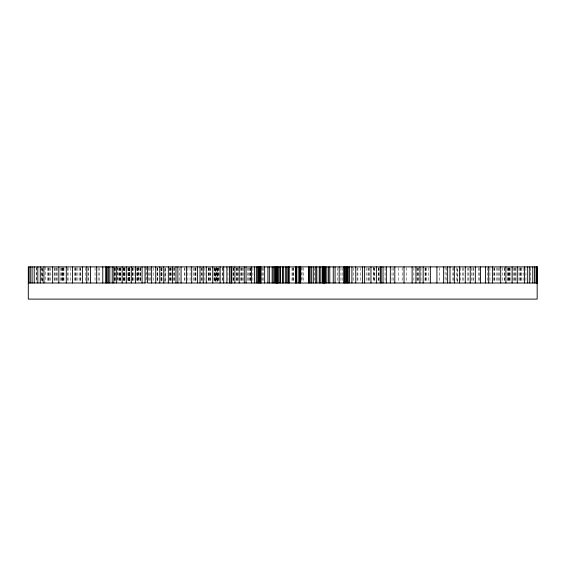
<?xml version="1.0" encoding="UTF-8"?>
<svg xmlns="http://www.w3.org/2000/svg" width="566" height="566" viewBox="0 0 566 566"><rect width="100%" height="100%" fill="white"/><g stroke="black" fill="none" stroke-linecap="round" stroke-linejoin="round"><path stroke-width="0.42" stroke-dasharray="2.83 2.12" d="M530.646 267.739L530.646 282.151M525.941 267.739L525.963 282.151M523.133 267.739L523.133 282.151M521.626 267.739L521.626 282.151M520.911 267.739L520.911 282.151M520.685 267.739L520.685 282.151M519.949 267.739L519.949 282.151M518.98 267.739L518.98 282.151M515.966 267.739L515.966 282.151M515.364 267.739L515.364 282.151M514.515 267.739L514.515 282.151M513.992 267.739L513.992 282.151M512.973 267.739L512.973 282.151M510.136 267.739L510.136 282.151M509.527 267.739L509.527 282.151M509.188 267.739L509.188 282.151M508.862 267.739L508.862 282.151M508.572 267.739L508.572 282.151M507.971 267.739L507.971 282.151M507.836 267.739L507.836 282.151M504.554 267.739L504.554 282.151M504.419 267.739L504.419 282.151M502.516 267.739L502.516 282.151M499.24 267.739L499.24 282.151M498.384 267.739L498.313 282.151M497.196 267.739L497.196 282.151M496.163 267.739L496.163 282.151M494.748 267.739L494.748 282.151M494.097 267.739L494.097 282.151M493.92 267.739L493.92 282.151M489.958 267.739L489.958 282.151M487.22 267.739L487.22 282.151M479.211 267.739L479.211 282.151M478.312 267.739L478.312 282.151M473.643 267.739L473.643 282.151M472.992 267.739L472.992 282.151M471.471 267.739L471.471 282.151M468.726 267.739L468.775 282.151M467.841 267.739L467.841 282.151M463.802 267.739L463.738 282.151M462.719 267.739L462.719 282.151M460.724 267.739L460.724 282.151M456.769 267.739L456.769 282.151M453.331 267.739L453.331 282.151M452.892 267.739L452.892 282.151M446.362 267.739L446.362 282.151M445.102 266.89L445.109 282.151M439.209 267.739L439.209 282.151M428.221 267.739L428.221 281.302M426.46 267.739L426.46 281.302M425.837 267.739L425.837 281.302M425.717 267.739L425.717 281.302M425.045 267.739L425.045 281.302M420.984 267.739L420.984 281.302M418.451 267.739L418.557 281.302M418.005 267.739L418.005 281.302M417.121 267.739L417.121 281.302M417.015 267.739L417.015 281.302M413.866 267.739L413.866 281.302M406.501 267.739L406.501 281.302M402.178 267.739L402.178 281.302M398.223 267.739L398.209 281.302M393.193 267.739L393.193 281.302M392.026 267.739L392.026 281.302M385.057 267.739L385.071 281.302M379.057 267.739L379.057 281.302M378.385 267.739L378.364 281.302M378.215 267.739L378.215 281.302M374.713 267.739L374.734 281.302M374.239 267.739L374.239 281.302M373.588 266.89L373.588 281.302M373.475 267.739L373.475 281.302M369.223 267.739L369.223 281.302M368.317 267.739L368.317 281.302M368.034 267.739L368.034 281.302M366.202 267.739L366.202 281.302M360.202 267.739L360.202 281.302M357.903 267.739L357.903 281.302M357.118 267.739L357.118 281.302M353.234 267.739L353.234 281.302M342.161 267.739L342.161 281.302M340.923 267.739L340.923 281.302M337.435 267.739L337.435 281.302M314.279 267.739L314.279 281.302M303.468 267.739L303.468 281.302M301.996 266.89L301.996 281.302M301.89 267.739L301.855 281.302M293.245 267.739L293.245 281.302M293.181 267.739L293.181 281.302M292.268 267.739L292.268 281.302M292.006 267.739L292.006 281.302M263.225 267.739L263.211 282.151M262.235 267.739L262.235 282.151M261.86 267.739L261.86 282.151M252.917 267.739L252.917 282.151M250.321 267.739L250.321 282.151M250.271 267.739L250.271 282.151M250.087 267.739L250.087 282.151M249.641 267.739L249.641 282.151M248.516 267.739L248.516 282.151M247.809 267.739L247.809 282.151M243.005 267.739L243.005 282.151M242.934 267.739L242.934 282.151M241.54 267.739L241.54 282.151M241.314 267.739L241.314 282.151M240.592 267.739L240.592 282.151M238.208 267.739L238.208 282.151M237.571 267.739L237.571 282.151M237.104 267.739L237.189 282.151M236.581 267.739L236.581 282.151M236.178 267.739L236.199 282.151M233.397 267.739L233.397 282.151M233.263 267.739L233.277 282.151M233.029 267.739L233.029 282.151M227.928 267.739L227.914 282.151M222.841 267.739L222.841 282.151M222.353 267.739L222.353 282.151M219.176 267.739L219.176 282.151M218.688 267.739L218.688 282.151M218.511 267.739L218.483 282.151M217.691 267.739L217.691 282.151M216.976 267.739L216.976 282.151M216.644 267.739L216.644 282.151M216.262 266.89L216.262 282.151M215.455 267.739L215.455 282.151M214.564 267.739L214.564 282.151M214.231 267.739L214.231 282.151M214.019 267.739L214.019 282.151M210.771 267.739L210.771 282.151M210.531 267.739L210.51 282.151M209.335 267.739L209.335 282.151M208.981 267.739L208.981 282.151M208.868 267.739L208.868 282.151M208.246 267.739L208.246 282.151M204.85 267.739L204.885 282.151M202.281 267.739L202.204 282.151M201.574 267.739L201.574 282.151M201.22 267.739L201.128 282.151M195.942 267.739L195.942 282.151M195.404 267.739L195.404 282.151M195.305 267.739L195.305 282.151M194.81 267.739L194.803 282.151M193.402 267.739L193.402 282.151M190.084 267.739L190.084 282.151M187.87 267.739L187.87 282.151M184.926 267.739L184.926 282.151M184.615 267.739L184.615 282.151M179.45 267.739L179.45 282.151M174.519 267.739L174.519 282.151M174.151 267.739L174.151 282.151M173.663 267.739L173.741 282.151M171.187 267.739L171.187 282.151M170.663 267.739L170.663 282.151M170.529 267.739L170.571 282.151M169.941 267.739L169.906 282.151M169.51 267.739L169.51 282.151M165.81 267.739L165.81 282.151M165.039 282.151L165.039 267.739L164.939 282.151M161.989 267.739L161.989 282.151M161.841 267.739L161.841 282.151M161.713 267.739L161.713 282.151M161.098 267.739L161.098 282.151M160.963 267.739L161.006 282.151M157.589 267.739L157.589 282.151M157.214 267.739L157.214 282.151M157.072 267.739L157.072 282.151M153.336 267.739L153.336 282.151M150.549 267.739L150.549 282.151M149.24 267.739L149.24 282.151M148.61 267.739L148.61 282.151M146.212 266.89L146.212 283M145.879 267.739L145.865 283M140.715 267.739L140.715 282.151M140.587 267.739L140.587 282.151M140.191 267.739L140.191 282.151M139.059 267.739L139.059 282.151M138.84 266.89L138.84 282.151M138.231 267.739L138.231 282.151M137.34 267.739L137.333 282.151M137.283 267.739L137.283 282.151M137.184 267.739L137.184 282.151M136.597 267.739L136.597 282.151M133.979 267.739L133.979 282.151M132.982 267.739L132.982 282.151M132.458 267.739L132.458 282.151M132.345 267.739L132.345 282.151M129.72 267.739L129.72 282.151M129.614 267.739L129.614 282.151M129.543 267.739L129.543 282.151M129.133 267.739L129.133 282.151M129.02 267.739L129.02 282.151M128.899 267.739L128.899 282.151M128.645 267.739L128.645 282.151M128.369 267.739L128.369 282.151M127.888 267.739L127.796 282.151M124.916 267.739L124.916 282.151M124.796 267.739L124.796 282.151M124.386 267.739L124.386 282.151M123.982 267.739L123.926 282.151M123.699 267.739L123.699 282.151M123.218 267.739L123.218 282.151M120.813 267.739L120.721 282.151M120.197 267.739L120.197 282.151M120.034 267.739L120.034 282.151M119.447 267.739L119.447 282.151M119.27 267.739L119.27 282.151M118.697 267.739L118.697 282.151M117.806 267.739L117.806 282.151M117.487 266.89L117.487 282.151M115.245 267.739L115.223 282.151M115.011 267.739L115.011 282.151M114.756 267.739L114.756 282.151M114.65 267.739L114.65 282.151M99.199 267.739L99.199 282.151M98.123 267.739L98.123 282.151M95.038 267.739L95.038 282.151M88.565 267.739L88.565 282.151M88.048 267.739L88.048 282.151M85.289 267.739L85.289 282.151M80.563 267.739L80.563 282.151M80.358 267.739L80.358 282.151M79.573 267.739L79.573 282.151M77.889 267.739L77.889 282.151M76.651 267.739L76.651 282.151M75.32 267.739L75.32 282.151M75.236 267.739L75.236 282.151M74.217 267.739L74.217 282.151M70.304 267.739L70.304 282.151M68.033 267.739L68.033 282.151M67.87 267.739L67.87 282.151M63.951 267.739L63.951 282.151M63.788 267.739L63.788 282.151M63.074 267.739L63.074 282.151M62.72 267.739L62.72 282.151M62.338 267.739L62.338 282.151M61.935 267.739L61.935 282.151M61.213 267.739L61.213 282.151M60.279 267.739L60.279 282.151M57.817 267.739L57.817 282.151M56.6 267.739L56.6 282.151M55.984 267.739L55.984 282.151M54.959 267.739L54.959 282.151M54.244 267.739L54.244 282.151M50.65 267.739L50.65 282.151M49.49 267.739L49.49 282.151M48.612 267.739L48.612 282.151M48.343 267.739L48.343 282.151M47.494 267.739L47.494 282.151M45.69 266.89L45.69 282.151M42.337 267.739L42.309 282.151M41.452 267.739L41.452 282.151M41.099 267.739L41.099 282.151M36.769 266.89L36.769 282.151M36.719 267.739L36.719 282.151M457.597 282.151L457.597 267.739L457.547 282.151M217.408 282.151L217.408 267.739L217.394 282.151M215.172 282.151L215.172 267.739L215.122 282.151M42.931 282.151L42.931 267.739L42.853 282.151"/><path stroke-width="0.85" d="M28.3 283L145.384 283M537.7 283L147.521 283L147.521 266.89M537.311 283L537.311 266.89L28.3 266.89L28.3 299.11L537.169 299.11L537.169 266.89M536.915 266.89L536.915 283M536.052 266.89L536.052 283M534.537 266.89L534.537 283M532.748 266.89L532.748 283M529.719 266.89L529.719 283M527.675 266.89L527.675 283M524.569 266.89L524.569 283M517.296 266.89L517.296 283M512.117 266.89L512.117 283M505.891 266.89L505.891 283M500.698 266.89L500.698 283M492.392 266.89L492.392 283M488.699 266.89L488.699 283M485.586 266.89L485.586 283M480.421 266.89L480.421 283M475.327 266.89L475.327 283M470.233 266.89L470.233 283M465.28 266.89L465.28 283M459.571 266.89L459.571 283M454.357 266.89L454.357 283M450.012 266.89L450.012 283M447.628 266.89L447.628 283M443.645 266.89L443.645 283M436.924 266.89L436.924 283M430.344 266.89L430.344 283M423.156 266.89L423.156 283M419.937 266.89L419.937 283M415.932 266.89L415.932 283M412.112 266.89L412.112 283M404.032 266.89L404.032 283M394.806 266.89L394.806 283M390.342 266.89L390.342 283M386.352 266.89L386.352 283M383.026 266.89L383.026 283M381.201 266.89L381.201 283M380.253 266.89L380.253 283M376.376 266.89L376.376 283M370.949 266.89L370.949 283M364.617 266.89L364.617 283M362.396 266.89L362.396 283M355.745 266.89L355.745 283M351.918 266.89L351.918 283M349.547 266.89L349.547 283M348.267 266.89L348.267 283M347.241 266.89L347.241 283M346.93 266.89L346.93 283M346.003 266.89L346.003 283M345.076 266.89L345.076 283M344.475 266.89L344.475 283M343.675 266.89L343.675 283M339.161 266.89L339.161 283M335.079 266.89L335.079 283M333.261 266.89L333.261 283M329.773 266.89L329.773 283M328.436 266.89L328.436 283M326.83 266.89L326.83 283M325.492 266.89L325.492 283M324.679 266.89L324.679 283M324.325 266.89L324.325 283M323.872 266.89L323.872 283M323.49 266.89L323.49 283M322.861 266.89L322.861 283M322.146 266.89L322.146 283M320.2 266.89L320.2 283M319.231 266.89L319.231 283M316.804 266.89L316.804 283M315.764 266.89L315.764 283M313.288 266.89L313.288 283M311.64 266.89L311.64 283M310.09 266.89L310.09 283M309.149 266.89L309.149 283M308.435 266.89L308.435 283M300.68 266.89L300.68 283M300.008 266.89L300.008 283M299.414 266.89L299.414 283M298.169 266.89L298.169 283M296.428 266.89L296.428 283M295.947 266.89L295.947 283M295.417 266.89L295.417 283M289.212 266.89L289.212 283M288.639 266.89L288.639 283M287.889 266.89L287.889 283M286.651 266.89L286.651 283M285.328 266.89L285.328 283M283.347 266.89L283.347 283M282.519 266.89L282.519 283M280.573 266.89L280.573 283M279.802 266.89L279.802 283M278.246 266.89L278.246 283M277.673 266.89L277.673 283M277.17 266.89L277.17 283M276.866 266.89L276.866 283M276.505 266.89L276.505 283M276.222 266.89L276.222 283M275.571 266.89L275.571 283M274.496 266.89L274.496 283M273.215 266.89L273.215 283M272.147 266.89L272.147 283M269.352 266.89L269.352 283M267.902 266.89L267.902 283M264.633 266.89L264.633 283M261.025 266.89L261.025 283M260.388 266.89L260.388 283M259.9 266.89L259.9 283M259.164 266.89L259.164 283M258.421 266.89L258.421 283M257.353 266.89L257.353 283M256.327 266.89L256.327 283M254.431 266.89L254.431 283M251.375 266.89L251.375 283M246.047 266.89L246.047 283M244.279 266.89L244.279 283M239.213 266.89L239.213 283M234.869 266.89L234.869 283M231.77 266.89L231.77 283M231.006 266.89L231.006 283M229.548 266.89L229.548 283M226.888 266.89L226.888 283M223.697 266.89L223.697 283M220.124 266.89L220.124 283M212.745 266.89L212.745 283M206.286 266.89L206.286 283M203.229 266.89L203.229 283M200.024 266.89L200.024 283M197.456 266.89L197.456 283M191.704 266.89L191.704 283M186.44 266.89L186.44 283M181.07 266.89L181.07 283M177.88 266.89L177.88 283M175.976 266.89L175.976 283M172.496 266.89L172.496 283M168.328 266.89L168.328 283M163.765 266.89L163.765 283M159.796 266.89L159.796 283M155.728 266.89L155.728 283M151.653 266.89L151.653 283M145.03 266.89L145.03 283M142.08 266.89L142.08 283M135.43 266.89L135.43 283M131.277 266.89L131.277 283M126.303 266.89L126.303 283M122.157 266.89L122.157 283M116.334 266.89L116.334 283M113.858 266.89L113.858 283M112.224 266.89L112.224 283M109.797 266.89L109.797 283M108.368 266.89L108.368 283M107.158 266.89L107.158 283M106.266 266.89L106.266 283M105.835 266.89L105.835 283M102.764 266.89L102.764 283M96.68 266.89L96.68 283M90.518 266.89L90.518 283M86.796 266.89L86.796 283M82.395 266.89L82.395 283M72.469 266.89L72.469 283M66.272 266.89L66.272 283M58.843 266.89L58.843 283M52.652 266.89L52.652 283M43.971 266.89L43.971 283M40.271 266.89L40.271 283M37.83 266.89L37.83 283M34.208 266.89L34.208 283M32.078 266.89L32.078 283M30.274 266.89L30.274 283M28.937 266.89L28.937 283"/></g></svg>
